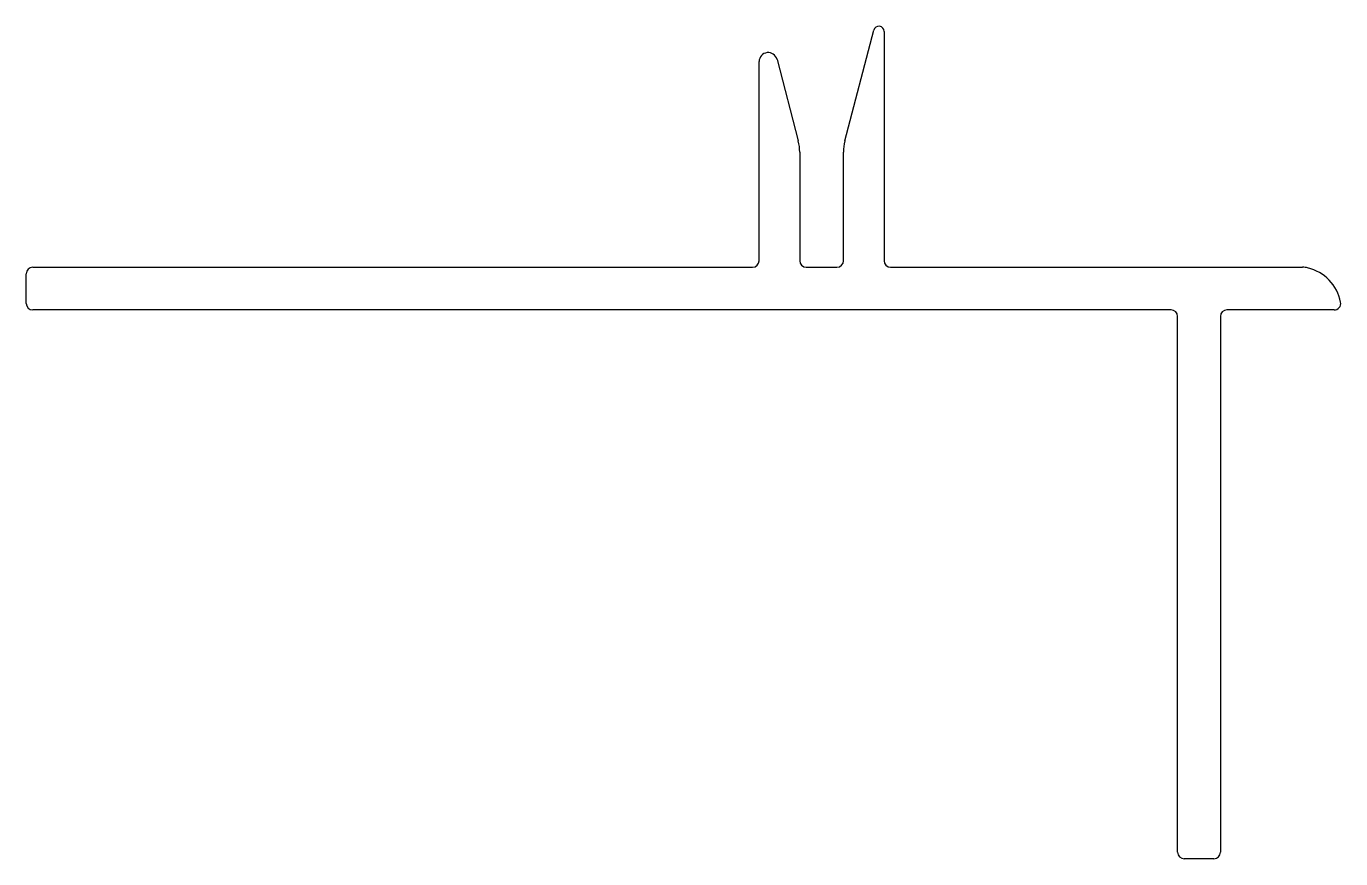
# Model space of a CAD drawing. Extents: x 808.8 to 868.8, y 450.4 to 488.4.
import ezdxf

# ---------------------------------------------------------------- set-up
doc = ezdxf.new("R2010")
doc.units = 0
doc.layers.get('0').update_dxf_attribs({"linetype": 'CONTINUOUS'})

msp = doc.modelspace()

# ---------------------------------------------------------------- linework, layer by layer
for p, q in [((846.145, 483.153), (847.464, 488.21)), ((847.93, 488.15), (847.93, 477.687)), ((842.23, 477.687), (842.23, 486.773)), ((843.045, 486.878), (844.016, 483.153)), ((844.08, 482.648), (844.08, 477.687)), ((846.08, 477.687), (846.08, 482.648)), ((808.78, 475.737), (808.78, 477.087)), ((809.08, 477.387), (841.93, 477.387)), ((844.38, 477.387), (845.78, 477.387)), ((848.23, 477.387), (867.033, 477.387)), ((861.03, 475.437), (809.08, 475.437)), ((861.33, 450.687), (861.33, 475.137)), ((863.28, 475.137), (863.28, 450.687)), ((868.472, 475.437), (863.58, 475.437)), ((862.98, 450.387), (861.63, 450.387))]:
    msp.add_line(p, q)
for centre, radius, start, end in [((847.693, 488.15), 0.237, 0, 165.38726), ((842.644, 486.773), 0.414, 14.61274, 180), ((842.08, 482.648), 2, 0, 14.61274), ((848.08, 482.648), 2, 165.38726, 180), ((841.93, 477.687), 0.3, 270, 360), ((844.38, 477.687), 0.3, 180, 270), ((845.78, 477.687), 0.3, 270, 360), ((848.23, 477.687), 0.3, 180, 270), ((809.08, 477.087), 0.3, 90, 180), ((867.033, 476.387), 1, 76.70274, 90), ((866.803, 475.414), 2, 10.9593, 76.70274), ((809.08, 475.737), 0.3, 180, 270), ((868.472, 475.737), 0.3, 270, 10.9593), ((861.03, 475.137), 0.3, 0, 90), ((863.58, 475.137), 0.3, 90, 180), ((861.63, 450.687), 0.3, 180, 270), ((862.98, 450.687), 0.3, 270, 0)]:
    msp.add_arc(centre, radius, start, end)

doc.saveas('drawing.dxf')
